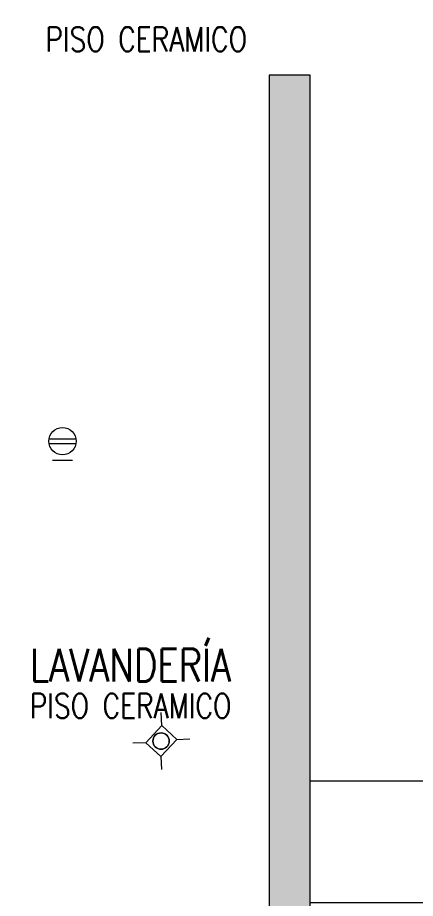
# Model space of a CAD drawing. Header units: millimetres. Extents: x 3738 to 3833, y 1327 to 1657.
# Drawn here: x 3808.744 to 3810.21, y 1482.2 to 1485.45 of the extents above; entities that cross this region are included whole.
import ezdxf
from ezdxf.enums import TextEntityAlignment as Align

# ---------------------------------------------------------------- set-up
doc = ezdxf.new("R2010")
doc.units = ezdxf.units.MM
doc.layers.get('0').update_dxf_attribs({"color": 251, "lineweight": 9})
for name, color, linetype, lineweight in [('A-07', 251, 'Continuous', 13), ('A-HATCH', 251, 'Continuous', 13), ('A-TEXTO-ACABADO PISO', 251, 'Continuous', 13), ('A-TEXTO-AMBIENTE', 251, 'Continuous', 13), ('A_20_Estructuras', 251, 'Continuous', 13), ('A_30_DispositivosSanit', 251, 'Continuous', 13), ('A_50_TextoAmbiente', 251, 'Continuous', 13), ('A_60_HatchEstructuras', 251, 'Continuous', 13)]:
    doc.layers.add(name, color=color, linetype=linetype, lineweight=lineweight)
doc.styles.add('ROMANS', font='romans.shx', dxfattribs={"width": 0.8})

# ---------------------------------------------------------------- blocks, each defined once
blk = doc.blocks.new('ESTRUC_P1')
at = {"layer": 'A_60_HatchEstructuras'}
h = blk.add_hatch(color=256, dxfattribs=at)
h.dxf.hatch_style = 1
h.paths.add_polyline_path([(38.35, -8.6), (40, -8.6), (40, -7.9), (39.85, -7.9), (39.85, -8.4), (38.35, -8.4), (38.35, -7.525), (36.55, -7.525), (36.55, -8.475), (36.7, -8.475), (36.7, -7.725), (38.2, -7.725), (38.2, -13.79), (38.35, -13.79)])
h.paths.add_polyline_path([(36.7, -10.625), (36.55, -10.625), (36.55, -13.85), (36.85, -13.85), (36.85, -13.7), (36.7, -13.7)])
h.paths.add_polyline_path([(40, -10.35), (39.85, -10.35), (39.85, -13.7), (39.7, -13.7), (39.7, -13.85), (40, -13.85)])
at = {"layer": 'A_20_Estructuras'}
blk.add_lwpolyline([(40, -10.35), (39.85, -10.35), (39.85, -13.7), (39.7, -13.7), (39.7, -13.85), (40, -13.85)], close=True, dxfattribs=at)
blk = doc.blocks.new('TEXTO AMBIENTES P1')
at = {"layer": 'A-TEXTO-ACABADO PISO', "char_height": 0.09, "attachment_point": 2, "rotation": 360, "style": 'ROMANS'}
for insert in [(39.3962, -10.1722), (39.3387, -12.632)]:
    blk.add_mtext_dynamic_manual_height_columns('PISO CERAMICO', width=1.20225, gutter_width=12.5, heights=[0], dxfattribs=dict(at, insert=insert))
at = {"layer": 'A-TEXTO-AMBIENTE', "style": 'ROMANS', "width": 0.8}
blk.add_text('LAVANDERÍA', height=0.12, dxfattribs=at).set_placement((39.3388, -12.5867, 0), align=Align.CENTER)
blk = doc.blocks.new('R')
at = {"layer": 'A_30_DispositivosSanit', "linetype": 'Continuous'}
for p, q in [((-0.0083, -0.0497), (-0.0083, 0.0497)), ((0.0083, -0.0497), (0.0083, 0.0497)), ((0.0694, -0.0367), (0.0694, 0.0367))]:
    blk.add_line(p, q, dxfattribs=at)
blk.add_circle((0, 0), 0.0504, dxfattribs=at)
blk = doc.blocks.new('0-sumidero')
for p, q in [((-0.0421, 0.0382), (-0.0763, 0.0724)), ((0.0435, 0.0382), (0.0777, 0.0724)), ((0.0435, 0.0382), (-0.0421, 0.0382)), ((-0.0421, 0.0382), (-0.0421, -0.0369)), ((0.0435, -0.0369), (0.0435, 0.0382)), ((-0.0421, -0.0369), (-0.0763, -0.0711)), ((-0.0421, -0.0369), (0.0435, -0.0369)), ((0.0435, -0.0369), (0.0777, -0.0711))]:
    blk.add_line(p, q)
blk.add_circle((0, 0), 0.0303)
blk = doc.blocks.new('sum')
at = {"layer": 'A_30_DispositivosSanit', "rotation": 45.00000007321594}
blk.add_blockref('0-sumidero', (0, 0), dxfattribs=at)
blk = doc.blocks.new('trampa')
at = {"layer": 'A_30_DispositivosSanit'}
blk.add_circle((0.0015, 0.0015), 0.0303, dxfattribs=at)
blk = doc.blocks.new('is-des-tf_28.02.2025')
at = {"layer": 'A_30_DispositivosSanit', "linetype": 'Continuous', "rotation": 270.0000000469257}
blk.add_blockref('R', (-3.6123, -1.2506, 0), dxfattribs=at)
at = {"layer": 'A_30_DispositivosSanit', "xscale": -1, "rotation": 272.2809650492279}
blk.add_blockref('sum', (-3.249, -2.3572, 0), dxfattribs=at)
at = {"layer": 'A_30_DispositivosSanit', "rotation": 270}
blk.add_blockref('trampa', (-3.2505, -2.3557, 0), dxfattribs=at)

msp = doc.modelspace()

# ---------------------------------------------------------------- hatches: boundary and pattern name
at = {"layer": 'A-HATCH'}
h = msp.add_hatch(dxfattribs=at)
h.set_pattern_fill('_USER', color=256, scale=0.45, angle=0.0019, double=1, pattern_type=0)
h.set_pattern_definition([(0.0018682055, (8043728.7088, 1569050.2382), (-1.4672852e-05, 0.44999999976), []), (90.0018682055, (8043728.7088, 1569050.2382), (-0.44999999976, -1.4672852e-05), [])])
h.paths.add_polyline_path([(3808.172, 1481.7379), (3808.1686, 1478.9363), (3818.3685, 1478.9361), (3818.3724, 1484.5379), (3817.1719, 1484.5353), (3817.1722, 1481.7352), (3812.5221, 1481.7366), (3812.5221, 1482.8379), (3809.8221, 1482.8379), (3809.8221, 1481.7379)])

# ---------------------------------------------------------------- block references
at = {"color": 251}
msp.add_blockref('ESTRUC_P1', (3769.8221, 1495.5876), dxfattribs=at)
at = {"layer": 'A-07'}
msp.add_blockref('is-des-tf_28.02.2025', (3812.5221, 1485.1379), dxfattribs=at)
at = {"layer": 'A_50_TextoAmbiente'}
msp.add_blockref('TEXTO AMBIENTES P1', (3769.8221, 1495.5879), dxfattribs=at)

doc.saveas('drawing.dxf')
